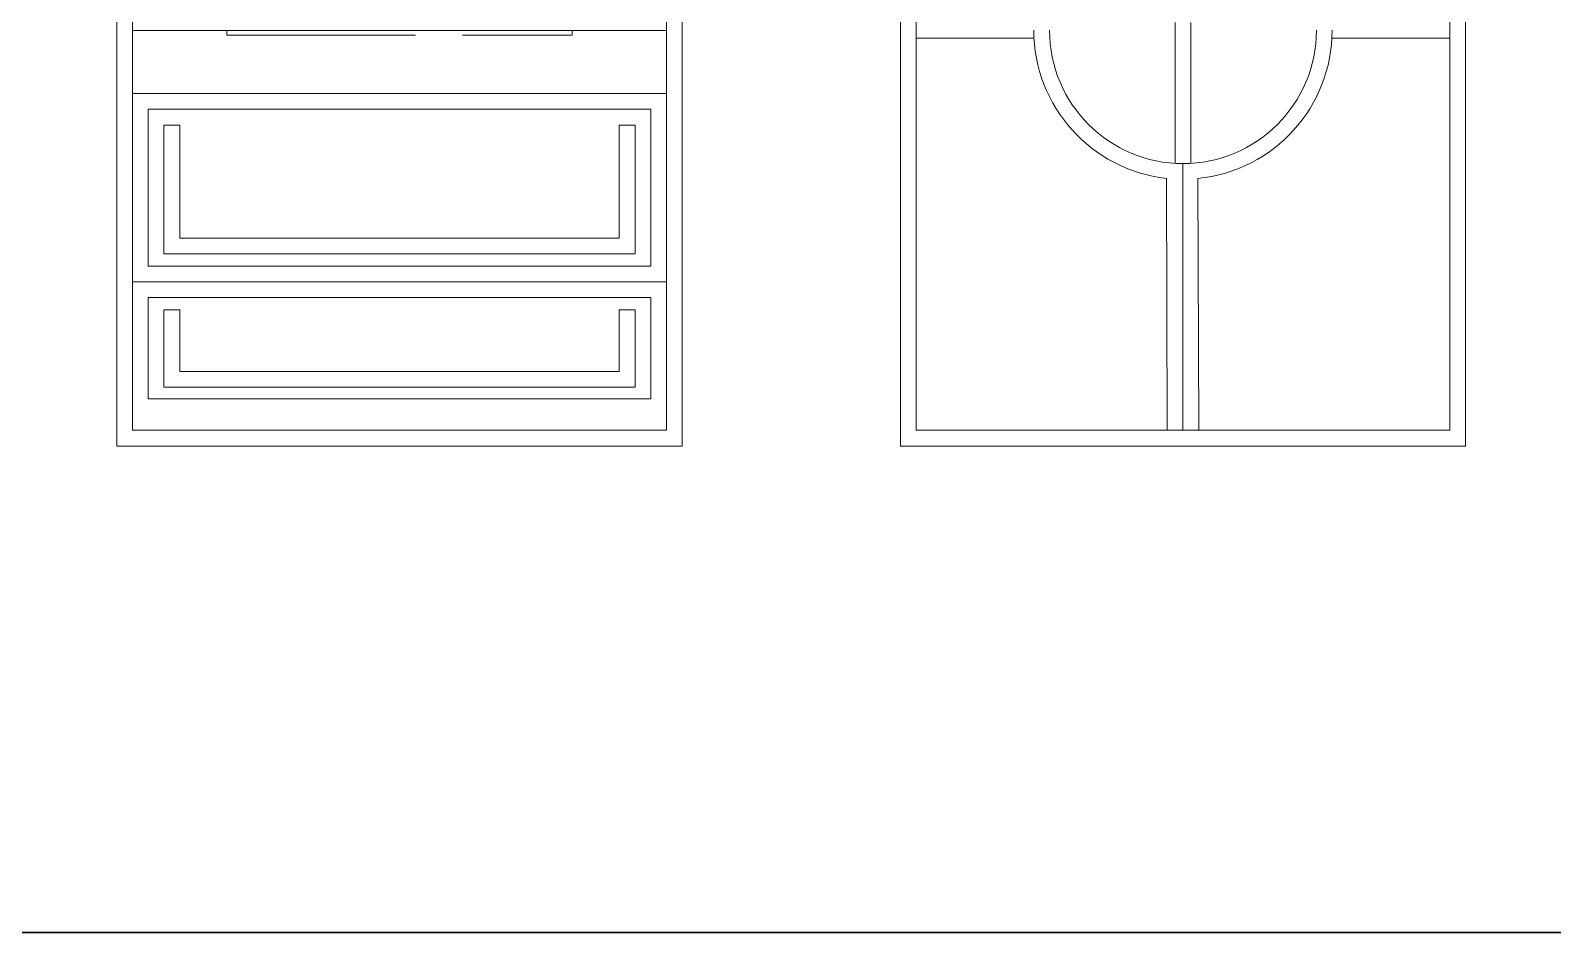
# Model space of a CAD drawing. Header units: millimetres. Extents: x 56222 to 3066687, y -650199 to -121287.
# Drawn here: x 137782.7 to 137879.6, y -183462.7 to -183405.2 of the extents above; entities that cross this region are included whole.
import ezdxf

# ---------------------------------------------------------------- set-up
doc = ezdxf.new("R2010")
doc.units = ezdxf.units.MM
doc.header["$MEASUREMENT"] = 0
doc.linetypes.add('ACAD_ISO02W100', pattern=[15, 12, -3])
doc.layers.add('FURNI', color=25, linetype='Continuous', lineweight=5)
doc.layers.add('FURNITURE', color=32, linetype='Continuous', lineweight=9)

msp = doc.modelspace()

# ---------------------------------------------------------------- linework, layer by layer
at = {"layer": 'FURNI', "linetype": 'ACAD_ISO02W100'}
msp.add_lwpolyline([(137795.19, -183405.177), (137795.19, -183405.464), (137817.165, -183405.464), (137817.165, -183405.177)], dxfattribs=at)
at = {"layer": 'FURNITURE', "lineweight": 0}
for p, q in [((137789.177, -183405.177), (137823.178, -183405.177)), ((137855.58, -183413.648), (137855.58, -183404.648)), ((137856.58, -183413.648), (137856.58, -183404.648)), ((137846.58, -183405.648), (137839.08, -183405.648)), ((137873.081, -183405.648), (137865.581, -183405.648)), ((137791.177, -183419.408), (137791.177, -183411.191)), ((137792.177, -183411.191), (137791.177, -183411.191)), ((137792.177, -183418.408), (137792.177, -183411.191)), ((137820.178, -183411.191), (137820.178, -183418.408)), ((137820.178, -183411.191), (137821.178, -183411.191)), ((137821.178, -183411.191), (137821.178, -183419.408)), ((137856.08, -183430.648), (137856.08, -183413.648)), ((137855.026, -183414.589), (137855.08, -183430.65)), ((137857.031, -183414.601), (137857.08, -183430.647)), ((137820.178, -183418.408), (137792.177, -183418.408)), ((137821.178, -183419.408), (137791.177, -183419.408)), ((137791.177, -183427.907), (137791.177, -183422.96)), ((137792.177, -183422.96), (137791.177, -183422.96)), ((137792.177, -183426.907), (137792.177, -183422.96)), ((137820.178, -183422.96), (137820.178, -183426.907)), ((137820.178, -183422.96), (137821.178, -183422.96)), ((137821.178, -183422.96), (137821.178, -183427.907)), ((137820.178, -183426.907), (137792.177, -183426.907)), ((137821.178, -183427.907), (137791.177, -183427.907))]:
    msp.add_line(p, q, dxfattribs=at)
at = {"layer": 'FURNITURE', "color": 242, "lineweight": 30, "true_color": 0xcd2027}
msp.add_lwpolyline([(137685.722, -183293.786), (138025.008, -183293.786), (138025.008, -183462.657), (137685.722, -183462.657)], close=True, dxfattribs=at)
at = {"layer": 'FURNITURE', "lineweight": 0}
for points in [[(137788.177, -183310.648), (137824.178, -183310.648), (137824.178, -183431.648), (137788.177, -183431.648)], [(137838.08, -183310.648), (137874.081, -183310.648), (137874.081, -183431.648), (137838.08, -183431.648)], [(137789.177, -183335.178), (137823.178, -183335.178), (137823.178, -183430.648), (137789.177, -183430.648)], [(137789.177, -183409.177), (137823.178, -183409.177), (137823.178, -183421.177), (137789.177, -183421.177)], [(137790.177, -183410.177), (137822.178, -183410.177), (137822.178, -183420.177), (137790.177, -183420.177)], [(137790.177, -183422.177), (137822.178, -183422.177), (137822.178, -183428.648), (137790.177, -183428.648)]]:
    msp.add_lwpolyline(points, close=True, dxfattribs=at)
msp.add_lwpolyline([(137873.081, -183335.648), (137873.081, -183430.648), (137839.08, -183430.648), (137839.08, -183335.648)], dxfattribs=at)
for radius, start, end in [(9.5, 180, 263.62892), (8.5, 180, 0), (9.5, 275.74113, 0)]:
    msp.add_arc((137856.08, -183405.148), radius, start, end, dxfattribs=at)

doc.saveas('drawing.dxf')
